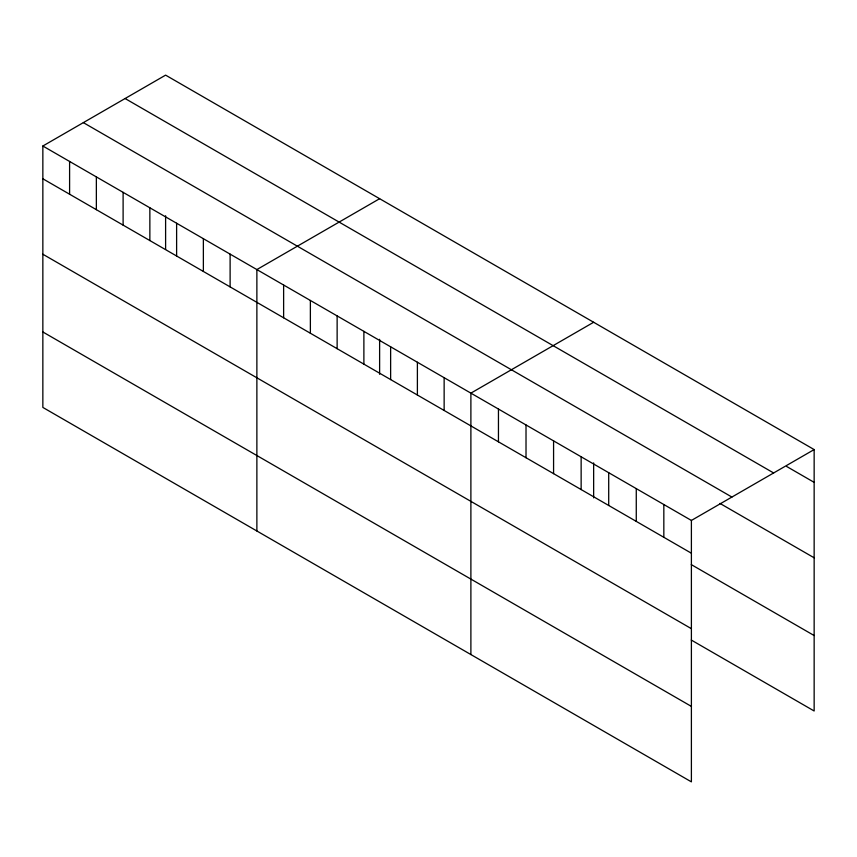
<?xml version="1.0" encoding="UTF-8"?>
<svg xmlns="http://www.w3.org/2000/svg" width="857" height="857" viewBox="0 0 857 857"><rect width="100%" height="100%" fill="white"/><g stroke="black" fill="none" stroke-linecap="round" stroke-linejoin="round"><path stroke-width="1.29" d="M42.85 146.011L691.395 520.445L691.395 781.863L42.85 407.429L42.85 146.011L165.605 75.137L814.15 449.571L814.15 710.989L691.267 640.04M379.619 198.706L256.875 269.569L256.875 530.986M593.644 322.264L470.889 393.138L470.889 654.555M691.395 520.445L814.15 449.571M786.587 466.433L814.15 482.352M125.09 98.523L773.646 472.968M83.354 122.626L731.91 497.06M719.976 503.423L814.15 557.8M42.85 178.781L691.395 553.215M691.267 564.592L814.15 635.54M42.85 254.229L691.395 628.674M42.85 331.97L691.395 706.404M663.832 504.527L663.832 537.307M636.269 488.619L636.269 521.388M608.706 472.7L608.706 505.48M593.644 462.887L593.644 497.863M581.142 456.792L581.142 489.561M553.579 440.873L553.579 473.653M526.016 424.965L526.016 457.734M498.453 409.046L498.453 441.816M444.14 377.691L444.14 410.46M417.391 362.243L417.391 395.013M390.631 346.796L390.631 379.576M379.619 339.318L379.619 374.305M363.882 331.359L363.882 364.129M337.133 315.912L337.133 348.681M310.373 300.464L310.373 333.234M283.624 285.017L283.624 317.786M230.115 254.122L230.115 286.902M203.366 238.685L203.366 271.455M176.617 223.238L176.617 256.007M165.605 215.75L165.605 249.441M149.857 207.79L149.857 240.56M123.108 192.343L123.108 225.112M96.359 176.896L96.359 209.665M69.599 161.459L69.599 194.228"/></g></svg>
